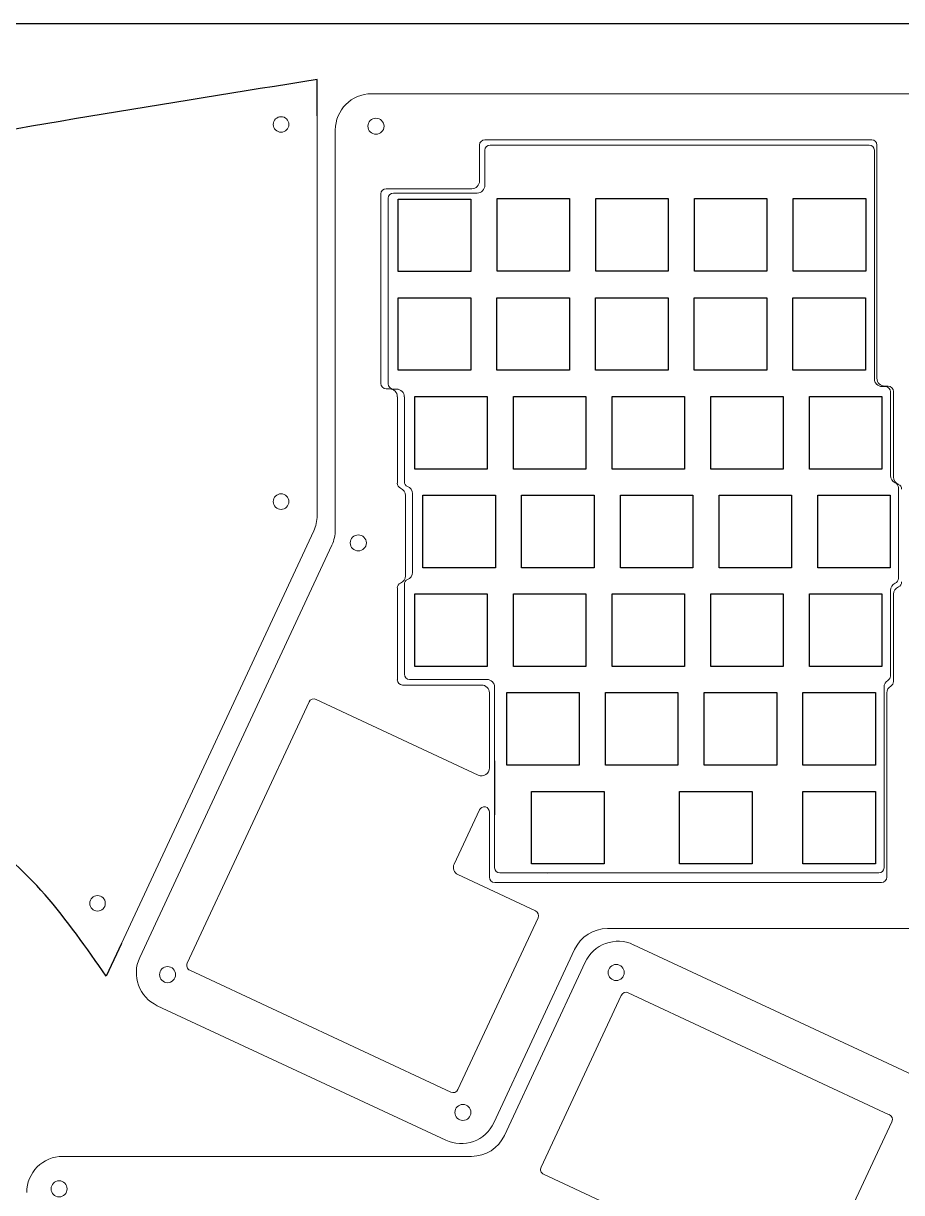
# Model space of a CAD drawing. Header units: inches. Extents: x 976 to 1475, y 93 to 492.
# Drawn here: x 1210.9 to 1380.4, y 266.9 to 492.5 of the extents above; entities that cross this region are included whole.
import ezdxf

# ---------------------------------------------------------------- set-up
doc = ezdxf.new("R2010")
doc.units = ezdxf.units.IN
doc.header["$MEASUREMENT"] = 0

msp = doc.modelspace()

# ---------------------------------------------------------------- linework, layer by layer
for p, q in [((1267.61, 474.62), (1267.61, 481.62)), ((1301.87, 350.2), (1301.87, 339.74)), ((1229.86, 314.96), (1226.9, 308.62))]:
    msp.add_line(p, q)
at = {"color": 0, "linetype": 'Continuous', "lineweight": 0}
for p, q in [((1278.12, 478.89), (1402.55, 478.89)), ((1271.12, 394.76), (1271.12, 471.89)), ((1299.97, 470), (1374.68, 470)), ((1298.97, 462.09), (1298.97, 469)), ((1300, 461.22), (1300, 467.99)), ((1300.98, 468.97), (1374.2, 468.97)), ((1375.18, 467.99), (1375.18, 423.88)), ((1375.68, 469), (1375.68, 423.99)), ((1280.94, 460.56), (1297.45, 460.56)), ((1279.92, 422.97), (1279.92, 459.55)), ((1281.34, 422.89), (1281.34, 458.73)), ((1282.33, 459.73), (1298.51, 459.73)), ((1281.57, 421.95), (1280.94, 421.95)), ((1282.95, 421.89), (1282.33, 421.89)), ((1376.67, 422.39), (1377.29, 422.39)), ((1377.2, 422.46), (1377.84, 422.46)), ((1283.1, 403.74), (1283.1, 420.43)), ((1284.45, 404.03), (1284.45, 420.4)), ((1378.29, 421.39), (1378.29, 405.21)), ((1378.85, 421.45), (1378.85, 404.94)), ((1286, 386.54), (1286, 401.73)), ((1379.85, 402.9), (1379.85, 385.37)), ((1284.68, 385.89), (1284.68, 401.38)), ((1229.86, 314.96), (1266.96, 394.53)), ((1233.37, 312.23), (1270.46, 391.8)), ((1283.1, 365.82), (1283.1, 383.53)), ((1284.45, 366.88), (1284.45, 384.24)), ((1378.29, 383.06), (1378.29, 366.54)), ((1378.85, 382.33), (1378.85, 365.48)), ((1300.38, 365.88), (1285.44, 365.88)), ((1299.35, 364.8), (1284.11, 364.8)), ((1300.88, 348.8), (1300.88, 363.28)), ((1301.87, 350.2), (1301.87, 364.39)), ((1377.05, 364.39), (1377.05, 329.54)), ((1377.58, 363.28), (1377.58, 327.72)), ((1242.54, 311.11), (1266.05, 361.53)), ((1267.4, 362.02), (1298.71, 347.42)), ((1298.94, 340.71), (1294.06, 330.25)), ((1301.87, 329.54), (1301.87, 341.85)), ((1300.88, 327.72), (1300.88, 340.28)), ((1294.8, 328.22), (1309.76, 321.24)), ((1376.05, 328.54), (1302.87, 328.54)), ((1376.05, 328.54), (1312.04, 328.53)), ((1376.57, 326.7), (1301.89, 326.7)), ((1376.57, 326.7), (1311.25, 326.69)), ((1310.25, 319.89), (1294.79, 286.75)), ((1402.55, 317.8), (1323.66, 317.8)), ((1317.32, 313.76), (1301.74, 280.35)), ((1328.65, 314.7), (1384.33, 288.74)), ((1293.44, 286.25), (1243.03, 309.76)), ((1303.77, 277.9), (1319.35, 311.31)), ((1310.84, 271.77), (1326.29, 304.92)), ((1327.64, 305.41), (1378.06, 281.9)), ((1292.44, 276.96), (1236.75, 302.93)), ((1378.55, 280.55), (1355.04, 230.14)), ((1218.54, 273.86), (1297.43, 273.86)), ((1326.29, 263.44), (1311.33, 270.42))]:
    msp.add_line(p, q, dxfattribs=at)
at = {"linetype": 'Continuous', "lineweight": 0}
msp.add_line((1267.61, 397.49), (1267.61, 474.62), dxfattribs=at)
at = {"color": 0}
for p, q in [((1283.27, 444.58), (1283.27, 458.58)), ((1283.27, 458.58), (1297.27, 458.58)), ((1297.27, 458.58), (1297.27, 444.58)), ((1302.35, 444.65), (1302.35, 458.65)), ((1302.35, 458.65), (1316.35, 458.65)), ((1316.35, 458.65), (1316.35, 444.65)), ((1321.4, 444.65), (1321.4, 458.65)), ((1321.4, 458.65), (1335.4, 458.65)), ((1335.4, 458.65), (1335.4, 444.65)), ((1340.45, 444.65), (1340.45, 458.65)), ((1340.45, 458.65), (1354.45, 458.65)), ((1354.45, 458.65), (1354.45, 444.65)), ((1359.5, 444.65), (1359.5, 458.65)), ((1359.5, 458.65), (1373.5, 458.65)), ((1373.5, 458.65), (1373.5, 444.65)), ((1297.27, 444.58), (1283.27, 444.58)), ((1316.35, 444.65), (1302.35, 444.65)), ((1335.4, 444.65), (1321.4, 444.65)), ((1354.45, 444.65), (1340.45, 444.65)), ((1373.5, 444.65), (1359.5, 444.65)), ((1283.27, 425.53), (1283.27, 439.53)), ((1283.27, 439.53), (1297.27, 439.53)), ((1297.27, 439.53), (1297.27, 425.53)), ((1302.32, 425.53), (1302.32, 439.53)), ((1302.32, 439.53), (1316.32, 439.53)), ((1316.32, 439.53), (1316.32, 425.53)), ((1321.37, 425.53), (1321.37, 439.53)), ((1321.37, 439.53), (1335.37, 439.53)), ((1335.37, 439.53), (1335.37, 425.53)), ((1340.42, 425.53), (1340.42, 439.53)), ((1340.42, 439.53), (1354.42, 439.53)), ((1354.42, 439.53), (1354.42, 425.53)), ((1359.46, 425.53), (1359.46, 439.53)), ((1359.46, 439.53), (1373.47, 439.53)), ((1373.47, 439.53), (1373.47, 425.53)), ((1297.27, 425.53), (1283.27, 425.53)), ((1316.32, 425.53), (1302.32, 425.53)), ((1335.37, 425.53), (1321.37, 425.53)), ((1354.42, 425.53), (1340.42, 425.53)), ((1373.47, 425.53), (1359.46, 425.53)), ((1286.44, 406.48), (1286.44, 420.48)), ((1286.44, 420.48), (1300.44, 420.48)), ((1300.44, 420.48), (1300.44, 406.48)), ((1305.49, 406.48), (1305.49, 420.48)), ((1305.49, 420.48), (1319.49, 420.48)), ((1319.49, 420.48), (1319.49, 406.48)), ((1324.54, 406.48), (1324.54, 420.48)), ((1324.54, 420.48), (1338.54, 420.48)), ((1338.54, 420.48), (1338.54, 406.48)), ((1343.59, 406.48), (1343.59, 420.48)), ((1343.59, 420.48), (1357.59, 420.48)), ((1357.59, 420.48), (1357.59, 406.48)), ((1362.64, 406.48), (1362.64, 420.48)), ((1362.64, 420.48), (1376.64, 420.48)), ((1376.64, 420.48), (1376.64, 406.48)), ((1300.44, 406.48), (1286.44, 406.48)), ((1319.49, 406.48), (1305.49, 406.48)), ((1338.54, 406.48), (1324.54, 406.48)), ((1357.59, 406.48), (1343.59, 406.48)), ((1376.64, 406.48), (1362.64, 406.48)), ((1288.04, 387.43), (1288.04, 401.43)), ((1288.04, 401.43), (1302.04, 401.43)), ((1302.04, 401.43), (1302.04, 387.43)), ((1307.09, 387.43), (1307.09, 401.43)), ((1307.09, 401.43), (1321.09, 401.43)), ((1321.09, 401.43), (1321.09, 387.43)), ((1326.14, 387.43), (1326.14, 401.43)), ((1326.14, 401.43), (1340.14, 401.43)), ((1340.14, 401.43), (1340.14, 387.43)), ((1345.19, 387.43), (1345.19, 401.43)), ((1345.19, 401.43), (1359.19, 401.43)), ((1359.19, 401.43), (1359.19, 387.43)), ((1364.24, 387.43), (1364.24, 401.43)), ((1364.24, 401.43), (1378.24, 401.43)), ((1378.24, 401.43), (1378.24, 387.43)), ((1302.04, 387.43), (1288.04, 387.43)), ((1321.09, 387.43), (1307.09, 387.43)), ((1340.14, 387.43), (1326.14, 387.43)), ((1359.19, 387.43), (1345.19, 387.43)), ((1378.24, 387.43), (1364.24, 387.43)), ((1286.44, 368.38), (1286.44, 382.38)), ((1286.44, 382.38), (1300.44, 382.38)), ((1286.44, 368.38), (1286.44, 382.38)), ((1286.44, 382.38), (1300.44, 382.38)), ((1300.44, 382.38), (1300.44, 368.38)), ((1300.44, 382.38), (1300.44, 368.38)), ((1305.49, 368.38), (1305.49, 382.38)), ((1305.49, 382.38), (1319.49, 382.38)), ((1319.49, 382.38), (1319.49, 368.38)), ((1324.54, 368.38), (1324.54, 382.38)), ((1324.54, 382.38), (1338.54, 382.38)), ((1338.54, 382.38), (1338.54, 368.38)), ((1343.59, 368.38), (1343.59, 382.38)), ((1343.59, 382.38), (1357.59, 382.38)), ((1357.59, 382.38), (1357.59, 368.38)), ((1362.64, 368.38), (1362.64, 382.38)), ((1362.64, 382.38), (1376.64, 382.38)), ((1376.64, 382.38), (1376.64, 368.38)), ((1300.44, 368.38), (1286.44, 368.38)), ((1300.44, 368.38), (1286.44, 368.38)), ((1319.49, 368.38), (1305.49, 368.38)), ((1338.54, 368.38), (1324.54, 368.38)), ((1357.59, 368.38), (1343.59, 368.38)), ((1376.64, 368.38), (1362.64, 368.38)), ((1304.22, 349.33), (1304.22, 363.33)), ((1304.22, 363.33), (1318.22, 363.33)), ((1318.22, 363.33), (1318.22, 349.33)), ((1323.27, 349.33), (1323.27, 363.33)), ((1323.27, 363.33), (1337.27, 363.33)), ((1337.27, 363.33), (1337.27, 349.33)), ((1342.32, 349.33), (1342.32, 363.33)), ((1342.32, 363.33), (1356.32, 363.33)), ((1356.32, 363.33), (1356.32, 349.33)), ((1361.37, 349.33), (1361.37, 363.33)), ((1361.37, 363.33), (1375.37, 363.33)), ((1375.37, 363.33), (1375.37, 349.33)), ((1318.22, 349.33), (1304.22, 349.33)), ((1337.27, 349.33), (1323.27, 349.33)), ((1356.32, 349.33), (1342.32, 349.33)), ((1375.37, 349.33), (1361.37, 349.33)), ((1308.98, 330.28), (1308.98, 344.28)), ((1308.98, 344.28), (1322.99, 344.28)), ((1322.99, 344.28), (1322.99, 330.28)), ((1337.56, 330.28), (1337.56, 344.28)), ((1337.56, 344.28), (1351.56, 344.28)), ((1351.56, 344.28), (1351.56, 330.28)), ((1361.37, 330.28), (1361.37, 344.28)), ((1361.37, 344.28), (1375.37, 344.28)), ((1375.37, 344.28), (1375.37, 330.28)), ((1322.99, 330.28), (1308.98, 330.28)), ((1351.56, 330.28), (1337.56, 330.28)), ((1375.37, 330.28), (1361.37, 330.28))]:
    msp.add_line(p, q, dxfattribs=at)
msp.add_lwpolyline([(976.39, 492.47), (1474.94, 492.47), (1474.94, 92.95), (976.39, 92.95)], close=True)
at = {"color": 1, "linetype": 'Continuous', "lineweight": 0, "true_color": 0xff0000}
for centre in [(1260.65, 472.96), (1260.65, 400.2), (1225.22, 322.68)]:
    msp.add_circle(centre, 1.5, dxfattribs=at)
at = {"color": 0, "linetype": 'Continuous', "lineweight": 0}
for centre in [(1278.97, 472.62), (1275.56, 392.22), (1238.73, 308.92), (1325.34, 309.33), (1295.75, 282.33), (1217.8, 267.59)]:
    msp.add_circle(centre, 1.55, dxfattribs=at)
for centre, radius, start, end in [((1278.12, 471.89), 7, 90, 180), ((1299.97, 469), 1, 90, 180), ((1374.68, 469), 1, 0, 90), ((1300.98, 467.99), 0.98, 90, 180), ((1374.2, 467.99), 0.98, 0, 90), ((1280.94, 459.55), 1.02, 90, 180), ((1297.45, 462.09), 1.52, 270, 0), ((1298.51, 461.22), 1.49, 270, 0), ((1282.33, 458.73), 0.996, 90, 180), ((1280.94, 422.97), 1.02, 180, 270), ((1282.33, 422.89), 0.996, 180, 270), ((1281.57, 420.43), 1.52, 0, 90), ((1282.95, 420.4), 1.49, 0, 90), ((1376.67, 423.88), 1.49, 180, 270), ((1377.2, 423.99), 1.52, 180, 270), ((1377.29, 421.39), 0.996, 0, 90), ((1377.84, 421.45), 1.02, 0, 90), ((1285.44, 404.03), 0.996, 180, 247.9757), ((1379.78, 405.21), 1.49, 180, 247.9757), ((1380.38, 404.94), 1.52, 180, 247.9757), ((1284.11, 403.74), 1.02, 180, 247.9757), ((1283.16, 401.38), 1.52, 0, 67.9757), ((1284.51, 401.73), 1.49, 0, 67.9757), ((1378.85, 402.9), 0.996, 0, 67.9757), ((1379.42, 402.58), 1.02, 0, 67.9757), ((1264.12, 394.76), 7, 335.0046, 0), ((1283.16, 385.89), 1.52, 292.0243, 0), ((1284.51, 386.54), 1.49, 292.0243, 0), ((1284.11, 383.53), 1.02, 112.0243, 180), ((1285.44, 384.24), 0.996, 112.0243, 180), ((1379.78, 383.06), 1.49, 112.0243, 180), ((1380.38, 382.33), 1.52, 112.0243, 180), ((1378.85, 385.37), 0.996, 292.0243, 0), ((1379.42, 384.69), 1.02, 292.0243, 0), ((1284.11, 365.82), 1.02, 180, 270), ((1285.44, 366.88), 0.996, 180, 270), ((1300.38, 364.39), 1.49, 0, 90), ((1378.54, 364.39), 1.49, 120, 180), ((1377.29, 366.54), 0.996, 300, 0), ((1377.84, 365.48), 1.02, 300, 0), ((1299.35, 363.28), 1.52, 0, 90), ((1379.11, 363.28), 1.52, 120, 180), ((1266.97, 361.1), 1.02, 65, 155), ((1299.35, 348.8), 1.52, 245, 0), ((1299.86, 340.28), 1.02, 0, 155), ((1295.44, 329.6), 1.52, 155, 245), ((1302.87, 329.54), 0.996, 180, 270), ((1376.05, 329.54), 0.996, 270, 0), ((1301.89, 327.72), 1.02, 180, 270), ((1376.57, 327.72), 1.02, 270, 0), ((1309.33, 320.32), 1.02, 335, 65), ((1323.66, 310.8), 7, 90, 155.0019), ((1325.69, 308.36), 7, 65.0002, 155.0019), ((1239.71, 309.27), 7, 155.0046, 245.0002), ((1243.46, 310.68), 1.02, 155, 245), ((1327.21, 304.49), 1.02, 65, 155), ((1293.87, 287.17), 1.02, 245, 335), ((1295.39, 283.31), 7, 245.0002, 335.0019), ((1377.63, 280.98), 1.02, 335, 65), ((1297.43, 280.86), 7, 270, 335.0019), ((1218.54, 266.86), 7, 90, 180), ((1311.76, 271.34), 1.02, 155, 245)]:
    msp.add_arc(centre, radius, start, end, dxfattribs=at)
at = {"linetype": 'Continuous', "lineweight": 0}
msp.add_arc((1260.61, 397.49), 7, 335.0046, 0, dxfattribs=at)
for points, knots in [([(1267.61, 481.62), (1238.33, 476.98), (1204.58, 471.62), (1164.79, 463.69), (1157.33, 453.75), (1154.73, 445.81), (1154.55, 442.15), (1154.48, 440.77)], [0, 0, 0, 0, 90.12619, 103.887682, 117.82918, 124.677511, 128.800233, 128.800233, 128.800233, 128.800233]), ([(1226.9, 308.62), (1219.29, 319.52), (1205.76, 338.89), (1173.19, 343.4), (1154.78, 364.25), (1154.57, 379.76), (1154.48, 386.52)], [0, 0, 0, 0, 37.923321, 67.420376, 93.13679, 113.024327, 113.024327, 113.024327, 113.024327])]:
    msp.add_open_spline(points, degree=3, knots=knots)

doc.saveas('drawing.dxf')
